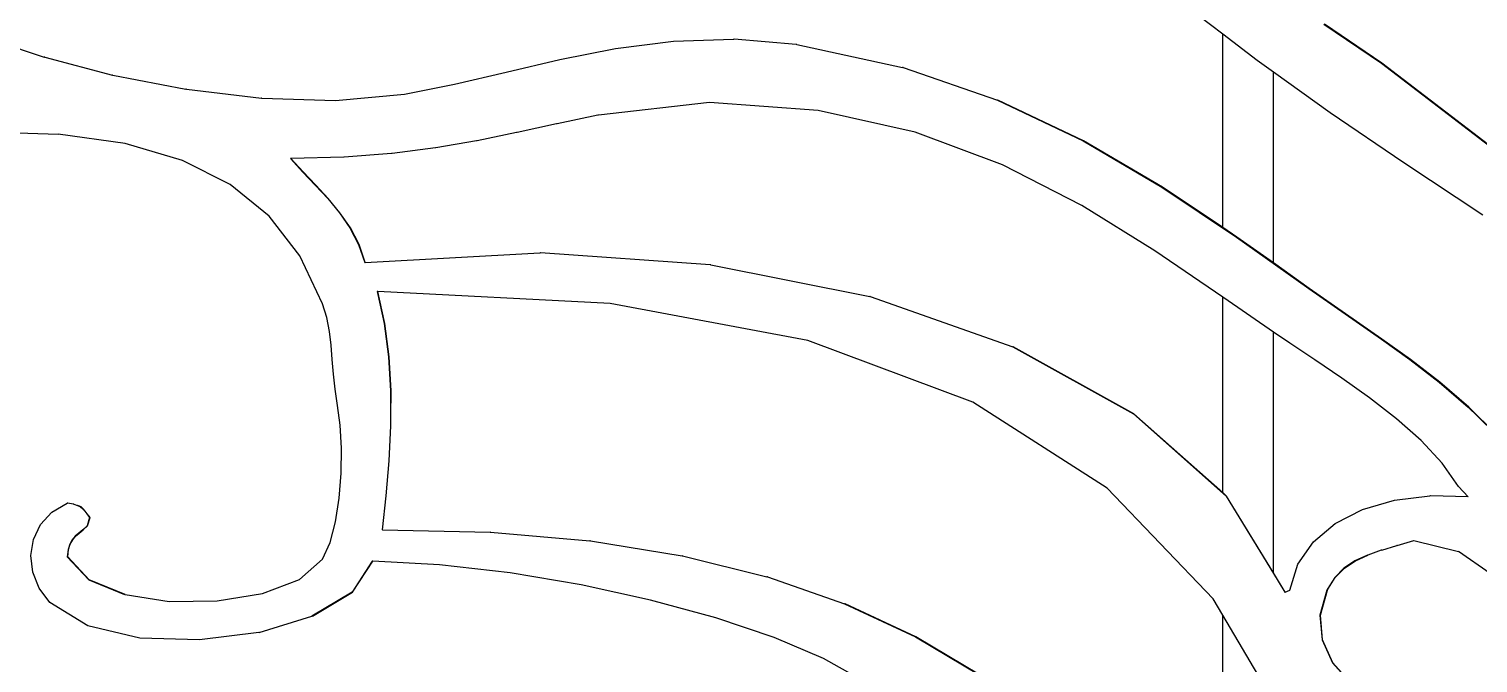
# Model space of a CAD drawing. Header units: inches. Extents: x 1397 to 20304, y -27267 to -746.
# Drawn here: x 3456.62 to 3471.11, y -9106.26 to -9099.92 of the extents above; entities that cross this region are included whole.
import ezdxf

# ---------------------------------------------------------------- set-up
doc = ezdxf.new("R2010")
doc.units = ezdxf.units.IN
doc.header["$LTSCALE"] = 17
doc.header["$MEASUREMENT"] = 0
doc.layers.add('OUTLINE', color=1, linetype='Continuous', lineweight=25)

# ---------------------------------------------------------------- blocks, each defined once
blk = doc.blocks.new('fddd')
for p, q in [((-430.42, -3274.936), (-430.787, -3274.655)), ((-429.407, -3274.835), (-428.832, -3275.227)), ((-428.827, -3275.227), (-429.403, -3274.835)), ((-442.791, -3274.97), (-442.204, -3275.167)), ((-436.492, -3275.08), (-435.913, -3275.006)), ((-435.913, -3275.006), (-435.311, -3274.987)), ((-435.311, -3274.987), (-435.31, -3274.987)), ((-435.306, -3274.987), (-435.31, -3274.987)), ((-434.684, -3275.041), (-435.306, -3274.987)), ((-430.42, -3276.869), (-430.42, -3274.936)), ((-430.075, -3275.2), (-430.42, -3274.936)), ((-437.048, -3275.19), (-436.492, -3275.08)), ((-434.68, -3275.041), (-434.684, -3275.041)), ((-434.68, -3275.041), (-433.622, -3275.269)), ((-442.2, -3275.167), (-442.204, -3275.167)), ((-442.2, -3275.167), (-441.523, -3275.345)), ((-437.585, -3275.315), (-437.048, -3275.19)), ((-433.617, -3275.269), (-433.622, -3275.269)), ((-433.617, -3275.269), (-432.673, -3275.596)), ((-429.913, -3275.316), (-430.075, -3275.2)), ((-428.832, -3275.227), (-427.369, -3276.347)), ((-428.827, -3275.227), (-428.832, -3275.227)), ((-427.464, -3276.271), (-428.827, -3275.227)), ((-441.519, -3275.345), (-441.523, -3275.345)), ((-441.519, -3275.345), (-440.788, -3275.487)), ((-438.602, -3275.538), (-438.102, -3275.438)), ((-438.102, -3275.438), (-437.585, -3275.315)), ((-429.913, -3277.223), (-429.913, -3275.316)), ((-429.345, -3275.722), (-429.913, -3275.316)), ((-440.783, -3275.487), (-440.788, -3275.487)), ((-440.783, -3275.487), (-440.033, -3275.578)), ((-440.028, -3275.578), (-440.033, -3275.578)), ((-440.028, -3275.578), (-439.293, -3275.601)), ((-439.293, -3275.601), (-438.602, -3275.538)), ((-432.673, -3275.596), (-431.817, -3276.002)), ((-432.669, -3275.596), (-432.673, -3275.596)), ((-431.812, -3276.002), (-432.669, -3275.596)), ((-435.552, -3275.621), (-436.663, -3275.746)), ((-434.467, -3275.698), (-435.552, -3275.621)), ((-433.496, -3275.916), (-434.467, -3275.698)), ((-428.609, -3276.223), (-429.345, -3275.722)), ((-437.082, -3275.834), (-437.477, -3275.921)), ((-437.077, -3275.834), (-437.082, -3275.834)), ((-436.668, -3275.746), (-437.077, -3275.834)), ((-436.663, -3275.746), (-436.668, -3275.746)), ((-442.843, -3275.912), (-442.067, -3275.937)), ((-441.395, -3276.031), (-442.067, -3275.937)), ((-440.823, -3276.198), (-441.395, -3276.031)), ((-437.881, -3276.002), (-438.288, -3276.073)), ((-437.876, -3276.002), (-437.881, -3276.002)), ((-437.482, -3275.921), (-437.876, -3276.002)), ((-437.477, -3275.921), (-437.482, -3275.921)), ((-432.623, -3276.244), (-433.496, -3275.916)), ((-431.817, -3276.002), (-431.027, -3276.465)), ((-431.812, -3276.002), (-431.817, -3276.002)), ((-431.023, -3276.465), (-431.812, -3276.002)), ((-439.21, -3276.167), (-439.738, -3276.181)), ((-439.206, -3276.167), (-439.21, -3276.167)), ((-438.732, -3276.129), (-439.206, -3276.167)), ((-438.727, -3276.129), (-438.732, -3276.129)), ((-438.293, -3276.073), (-438.727, -3276.129)), ((-438.288, -3276.073), (-438.293, -3276.073)), ((-440.344, -3276.439), (-440.823, -3276.198)), ((-439.743, -3276.181), (-439.621, -3276.313)), ((-439.738, -3276.181), (-439.743, -3276.181)), ((-439.616, -3276.313), (-439.738, -3276.181)), ((-439.621, -3276.313), (-439.495, -3276.445)), ((-439.616, -3276.313), (-439.621, -3276.313)), ((-439.49, -3276.445), (-439.616, -3276.313)), ((-431.829, -3276.651), (-432.623, -3276.244)), ((-427.817, -3276.745), (-428.609, -3276.223)), ((-439.955, -3276.757), (-440.344, -3276.439)), ((-439.495, -3276.445), (-439.37, -3276.58)), ((-439.49, -3276.445), (-439.495, -3276.445)), ((-439.366, -3276.58), (-439.49, -3276.445)), ((-431.027, -3276.465), (-430.282, -3276.965)), ((-431.023, -3276.465), (-431.027, -3276.465)), ((-430.42, -3276.869), (-431.023, -3276.465)), ((-439.37, -3276.58), (-439.253, -3276.722)), ((-439.366, -3276.58), (-439.37, -3276.58)), ((-439.248, -3276.722), (-439.366, -3276.58)), ((-439.648, -3277.154), (-439.955, -3276.757)), ((-439.253, -3276.722), (-439.148, -3276.873)), ((-439.248, -3276.722), (-439.253, -3276.722)), ((-439.143, -3276.873), (-439.248, -3276.722)), ((-431.097, -3277.104), (-431.829, -3276.651)), ((-439.148, -3276.873), (-439.062, -3277.038)), ((-439.143, -3276.873), (-439.148, -3276.873)), ((-439.057, -3277.038), (-439.143, -3276.873)), ((-430.278, -3276.965), (-430.42, -3276.869)), ((-439.062, -3277.038), (-438.999, -3277.218)), ((-439.057, -3277.038), (-439.062, -3277.038)), ((-438.994, -3277.218), (-439.057, -3277.038)), ((-430.282, -3276.965), (-429.559, -3277.478)), ((-430.278, -3276.965), (-430.282, -3276.965)), ((-429.913, -3277.223), (-430.278, -3276.965)), ((-439.421, -3277.633), (-439.648, -3277.154)), ((-438.994, -3277.218), (-437.248, -3277.122)), ((-437.248, -3277.122), (-437.245, -3277.122)), ((-437.243, -3277.122), (-437.245, -3277.122)), ((-435.545, -3277.241), (-437.243, -3277.122)), ((-430.42, -3277.567), (-431.097, -3277.104)), ((-438.999, -3277.218), (-438.994, -3277.218)), ((-435.54, -3277.241), (-435.545, -3277.241)), ((-435.54, -3277.241), (-433.949, -3277.559)), ((-429.554, -3277.478), (-429.913, -3277.223)), ((-429.559, -3277.478), (-428.832, -3277.985)), ((-429.554, -3277.478), (-429.559, -3277.478)), ((-428.827, -3277.985), (-429.554, -3277.478)), ((-438.875, -3277.508), (-438.804, -3277.828)), ((-438.87, -3277.509), (-438.875, -3277.508)), ((-438.799, -3277.828), (-438.87, -3277.509)), ((-436.546, -3277.629), (-438.87, -3277.509)), ((-433.945, -3277.559), (-433.949, -3277.559)), ((-433.945, -3277.559), (-432.519, -3278.061)), ((-430.42, -3279.519), (-430.42, -3277.567)), ((-430.41, -3277.573), (-430.42, -3277.567)), ((-429.913, -3277.915), (-430.41, -3277.573)), ((-439.379, -3277.77), (-439.421, -3277.633)), ((-439.352, -3277.908), (-439.379, -3277.77)), ((-434.569, -3277.998), (-436.546, -3277.629)), ((-439.336, -3278.046), (-439.352, -3277.908)), ((-438.799, -3277.828), (-438.804, -3277.828)), ((-438.804, -3277.828), (-438.761, -3278.161)), ((-438.756, -3278.161), (-438.799, -3277.828)), ((-429.913, -3280.322), (-429.913, -3277.915)), ((-429.75, -3278.027), (-429.913, -3277.915)), ((-439.324, -3278.188), (-439.336, -3278.046)), ((-432.92, -3278.614), (-434.569, -3277.998)), ((-432.519, -3278.061), (-431.311, -3278.731)), ((-432.514, -3278.061), (-432.519, -3278.061)), ((-431.307, -3278.731), (-432.514, -3278.061)), ((-429.5, -3278.193), (-429.75, -3278.027)), ((-428.832, -3277.985), (-428.547, -3278.188)), ((-428.827, -3277.985), (-428.832, -3277.985)), ((-428.543, -3278.188), (-428.827, -3277.985)), ((-439.313, -3278.334), (-439.324, -3278.188)), ((-438.756, -3278.161), (-438.761, -3278.161)), ((-438.761, -3278.161), (-438.742, -3278.503)), ((-438.737, -3278.503), (-438.756, -3278.161)), ((-429.229, -3278.375), (-429.5, -3278.193)), ((-428.547, -3278.188), (-428.254, -3278.416)), ((-428.543, -3278.188), (-428.547, -3278.188)), ((-428.249, -3278.416), (-428.543, -3278.188)), ((-439.297, -3278.487), (-439.313, -3278.334)), ((-439.272, -3278.649), (-439.297, -3278.487)), ((-428.952, -3278.572), (-429.229, -3278.375)), ((-428.254, -3278.416), (-427.964, -3278.667)), ((-428.249, -3278.416), (-428.254, -3278.416)), ((-427.959, -3278.667), (-428.249, -3278.416)), ((-438.742, -3278.503), (-438.743, -3278.755)), ((-438.737, -3278.503), (-438.742, -3278.503)), ((-438.738, -3278.755), (-438.737, -3278.503)), ((-431.576, -3279.476), (-432.92, -3278.614)), ((-428.682, -3278.781), (-428.952, -3278.572)), ((-439.245, -3278.846), (-439.272, -3278.649)), ((-438.743, -3278.755), (-438.738, -3278.755)), ((-438.743, -3278.755), (-438.743, -3278.852)), ((-438.738, -3278.852), (-438.738, -3278.755)), ((-431.307, -3278.731), (-431.311, -3278.731)), ((-431.311, -3278.731), (-430.386, -3279.555)), ((-431.307, -3278.731), (-430.42, -3279.519)), ((-428.435, -3279), (-428.682, -3278.781)), ((-427.959, -3278.667), (-427.964, -3278.667)), ((-427.964, -3278.667), (-427.873, -3278.755)), ((-427.868, -3278.755), (-427.959, -3278.667)), ((-427.873, -3278.755), (-427.868, -3278.755)), ((-427.873, -3278.755), (-427.687, -3278.934)), ((-427.682, -3278.934), (-427.868, -3278.755)), ((-439.233, -3279.077), (-439.245, -3278.846)), ((-438.743, -3278.852), (-438.76, -3279.202)), ((-438.755, -3279.202), (-438.738, -3278.852)), ((-438.738, -3278.852), (-438.743, -3278.852)), ((-439.236, -3279.325), (-439.233, -3279.077)), ((-428.224, -3279.226), (-428.435, -3279)), ((-438.76, -3279.202), (-438.789, -3279.551)), ((-438.784, -3279.551), (-438.755, -3279.202)), ((-438.755, -3279.202), (-438.76, -3279.202)), ((-439.256, -3279.576), (-439.236, -3279.325)), ((-428.063, -3279.458), (-428.224, -3279.226)), ((-430.516, -3280.582), (-431.576, -3279.476)), ((-427.964, -3279.562), (-428.063, -3279.458)), ((-442.129, -3279.716), (-441.975, -3279.624)), ((-441.972, -3279.625), (-441.975, -3279.624)), ((-441.97, -3279.624), (-441.972, -3279.625)), ((-441.915, -3279.635), (-441.97, -3279.624)), ((-441.91, -3279.635), (-441.915, -3279.635)), ((-441.91, -3279.635), (-441.872, -3279.648)), ((-441.868, -3279.648), (-441.872, -3279.648)), ((-441.872, -3279.648), (-441.842, -3279.663)), ((-441.837, -3279.663), (-441.868, -3279.648)), ((-439.292, -3279.813), (-439.256, -3279.576)), ((-438.789, -3279.551), (-438.825, -3279.893)), ((-438.821, -3279.893), (-438.784, -3279.551)), ((-438.784, -3279.551), (-438.789, -3279.551)), ((-430.381, -3279.555), (-430.42, -3279.519)), ((-430.381, -3279.555), (-430.386, -3279.555)), ((-430.386, -3279.555), (-429.913, -3280.329)), ((-429.913, -3280.322), (-430.381, -3279.555)), ((-429.021, -3279.689), (-428.702, -3279.596)), ((-428.702, -3279.596), (-428.347, -3279.552)), ((-428.342, -3279.552), (-428.347, -3279.552)), ((-427.964, -3279.562), (-428.342, -3279.552)), ((-442.241, -3279.84), (-442.129, -3279.716)), ((-441.837, -3279.663), (-441.842, -3279.663)), ((-441.842, -3279.663), (-441.819, -3279.681)), ((-441.814, -3279.681), (-441.837, -3279.663)), ((-441.819, -3279.681), (-441.8, -3279.704)), ((-441.814, -3279.681), (-441.819, -3279.681)), ((-441.795, -3279.704), (-441.814, -3279.681)), ((-441.795, -3279.704), (-441.8, -3279.704)), ((-441.8, -3279.704), (-441.779, -3279.733)), ((-441.774, -3279.733), (-441.795, -3279.704)), ((-441.774, -3279.733), (-441.779, -3279.733)), ((-441.779, -3279.733), (-441.752, -3279.769)), ((-441.752, -3279.769), (-441.776, -3279.852)), ((-441.747, -3279.769), (-441.774, -3279.733)), ((-441.772, -3279.852), (-441.747, -3279.769)), ((-441.747, -3279.769), (-441.752, -3279.769)), ((-429.295, -3279.829), (-429.021, -3279.689)), ((-442.311, -3279.988), (-442.241, -3279.84)), ((-441.86, -3279.925), (-441.895, -3279.956)), ((-441.891, -3279.956), (-441.856, -3279.925)), ((-441.82, -3279.891), (-441.86, -3279.925)), ((-441.856, -3279.925), (-441.86, -3279.925)), ((-441.856, -3279.925), (-441.816, -3279.891)), ((-441.776, -3279.852), (-441.82, -3279.891)), ((-441.816, -3279.891), (-441.82, -3279.891)), ((-441.816, -3279.891), (-441.772, -3279.852)), ((-441.772, -3279.852), (-441.776, -3279.852)), ((-439.347, -3280.02), (-439.292, -3279.813)), ((-438.821, -3279.893), (-438.825, -3279.893)), ((-438.821, -3279.893), (-437.746, -3279.914)), ((-437.742, -3279.914), (-437.746, -3279.914)), ((-437.742, -3279.914), (-436.748, -3280.001)), ((-429.513, -3280.012), (-429.295, -3279.829)), ((-442.338, -3280.149), (-442.311, -3279.988)), ((-441.965, -3280.09), (-441.975, -3280.163)), ((-441.97, -3280.163), (-441.961, -3280.09)), ((-441.949, -3280.034), (-441.965, -3280.09)), ((-441.961, -3280.09), (-441.965, -3280.09)), ((-441.961, -3280.09), (-441.944, -3280.034)), ((-441.925, -3279.991), (-441.949, -3280.034)), ((-441.944, -3280.034), (-441.949, -3280.034)), ((-441.944, -3280.034), (-441.92, -3279.991)), ((-441.895, -3279.956), (-441.925, -3279.991)), ((-441.92, -3279.991), (-441.925, -3279.991)), ((-441.92, -3279.991), (-441.891, -3279.956)), ((-441.891, -3279.956), (-441.895, -3279.956)), ((-439.421, -3280.184), (-439.347, -3280.02)), ((-436.743, -3280.001), (-436.748, -3280.001)), ((-436.743, -3280.001), (-435.826, -3280.151)), ((-429.668, -3280.235), (-429.513, -3280.012)), ((-428.829, -3280.096), (-428.679, -3280.049)), ((-428.674, -3280.049), (-428.679, -3280.049)), ((-428.674, -3280.049), (-428.51, -3279.997)), ((-428.51, -3279.997), (-428.061, -3280.11)), ((-442.32, -3280.314), (-442.338, -3280.149)), ((-441.97, -3280.163), (-441.975, -3280.163)), ((-441.975, -3280.163), (-441.76, -3280.392)), ((-441.755, -3280.392), (-441.97, -3280.163)), ((-439.652, -3280.387), (-439.421, -3280.184)), ((-438.925, -3280.204), (-439.127, -3280.515)), ((-439.122, -3280.515), (-438.92, -3280.205)), ((-438.92, -3280.205), (-438.925, -3280.204)), ((-438.251, -3280.241), (-438.92, -3280.205)), ((-435.821, -3280.151), (-435.826, -3280.151)), ((-435.821, -3280.151), (-434.978, -3280.362)), ((-429.75, -3280.495), (-429.668, -3280.235)), ((-429.098, -3280.202), (-429.207, -3280.275)), ((-429.202, -3280.275), (-429.093, -3280.202)), ((-428.973, -3280.144), (-429.098, -3280.202)), ((-429.093, -3280.202), (-429.098, -3280.202)), ((-429.093, -3280.202), (-428.969, -3280.144)), ((-428.969, -3280.144), (-428.973, -3280.144)), ((-428.834, -3280.096), (-428.969, -3280.144)), ((-428.829, -3280.096), (-428.834, -3280.096)), ((-427.746, -3280.33), (-428.061, -3280.11)), ((-442.257, -3280.474), (-442.32, -3280.314)), ((-437.547, -3280.322), (-438.251, -3280.241)), ((-436.835, -3280.442), (-437.547, -3280.322)), ((-434.973, -3280.362), (-434.978, -3280.362)), ((-434.973, -3280.362), (-434.201, -3280.633)), ((-429.913, -3280.329), (-429.913, -3280.322)), ((-429.795, -3280.514), (-429.913, -3280.322)), ((-429.913, -3280.329), (-429.799, -3280.516)), ((-429.3, -3280.37), (-429.368, -3280.479)), ((-429.361, -3280.476), (-429.296, -3280.37)), ((-429.207, -3280.275), (-429.3, -3280.37)), ((-429.296, -3280.37), (-429.3, -3280.37)), ((-429.296, -3280.37), (-429.202, -3280.275)), ((-429.202, -3280.275), (-429.207, -3280.275)), ((-442.148, -3280.619), (-442.257, -3280.474)), ((-441.755, -3280.392), (-441.76, -3280.392)), ((-441.76, -3280.392), (-441.401, -3280.538)), ((-441.396, -3280.538), (-441.755, -3280.392)), ((-440.023, -3280.528), (-439.652, -3280.387)), ((-439.127, -3280.515), (-439.528, -3280.755)), ((-439.523, -3280.755), (-439.122, -3280.515)), ((-439.122, -3280.515), (-439.127, -3280.515)), ((-436.142, -3280.594), (-436.835, -3280.442)), ((-429.799, -3280.516), (-429.795, -3280.514)), ((-429.795, -3280.514), (-429.75, -3280.495)), ((-429.378, -3280.495), (-429.448, -3280.745)), ((-429.443, -3280.745), (-429.373, -3280.495)), ((-429.368, -3280.479), (-429.378, -3280.495)), ((-429.373, -3280.495), (-429.378, -3280.495)), ((-429.373, -3280.495), (-429.361, -3280.476)), ((-429.368, -3280.479), (-429.361, -3280.476)), ((-441.768, -3280.853), (-442.148, -3280.619)), ((-441.396, -3280.538), (-441.401, -3280.538)), ((-441.396, -3280.538), (-440.954, -3280.608)), ((-440.954, -3280.608), (-440.475, -3280.603)), ((-440.475, -3280.603), (-440.023, -3280.528)), ((-435.49, -3280.771), (-436.142, -3280.594)), ((-434.201, -3280.633), (-433.493, -3280.961)), ((-434.196, -3280.633), (-434.201, -3280.633)), ((-433.488, -3280.961), (-434.196, -3280.633)), ((-430.42, -3280.744), (-430.516, -3280.582)), ((-440.056, -3280.917), (-439.528, -3280.755)), ((-439.523, -3280.755), (-439.528, -3280.755)), ((-434.905, -3280.968), (-435.49, -3280.771)), ((-430.42, -3284.509), (-430.42, -3280.744)), ((-429.913, -3281.601), (-430.42, -3280.744)), ((-429.448, -3280.745), (-429.426, -3280.993)), ((-429.443, -3280.745), (-429.448, -3280.745)), ((-429.421, -3280.993), (-429.443, -3280.745)), ((-441.248, -3280.975), (-441.768, -3280.853)), ((-440.06, -3280.917), (-440.652, -3280.993)), ((-440.056, -3280.917), (-440.06, -3280.917)), ((-440.652, -3280.993), (-441.248, -3280.975)), ((-434.412, -3281.179), (-434.905, -3280.968)), ((-433.488, -3280.961), (-433.493, -3280.961)), ((-433.493, -3280.961), (-432.849, -3281.345)), ((-432.845, -3281.345), (-433.488, -3280.961)), ((-429.421, -3280.993), (-429.426, -3280.993)), ((-429.426, -3280.993), (-429.322, -3281.223)), ((-429.317, -3281.223), (-429.421, -3280.993)), ((-433.519, -3281.677), (-434.412, -3281.179)), ((-429.322, -3281.223), (-429.146, -3281.417)), ((-429.317, -3281.223), (-429.322, -3281.223)), ((-429.141, -3281.417), (-429.317, -3281.223))]:
    blk.add_line(p, q)

msp = doc.modelspace()

# ---------------------------------------------------------------- block references
at = {"layer": 'OUTLINE'}
msp.add_blockref('fddd', (3898.978, -5825.038), dxfattribs=at)

doc.saveas('drawing.dxf')
